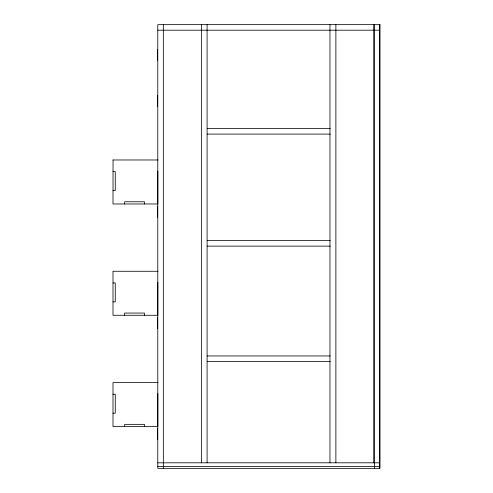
<?xml version="1.0" encoding="UTF-8"?>
<svg xmlns="http://www.w3.org/2000/svg" width="493" height="493" viewBox="0 0 493 493"><rect width="100%" height="100%" fill="white"/><g stroke="black" fill="none" stroke-linecap="round" stroke-linejoin="round"><path stroke-width="0.74" d="M157.785 30.196L379.635 30.196M207.171 128.55L330.242 128.55M207.171 134.096L330.242 134.096M112.996 159.978L158.037 159.978M112.996 171.656L115.263 171.656L115.263 190.588L112.996 190.588M207.171 240.584L330.242 240.584M207.171 246.13L330.242 246.13M158.037 271.273L112.996 271.273L112.996 315.274L157.834 315.274L157.834 282.366M112.996 282.951L115.263 282.951L115.263 301.882L112.996 301.882M207.171 355.946L330.242 355.946M207.171 361.492L330.242 361.492M158.037 382.568L112.996 382.568L112.996 426.568L157.834 426.568L157.834 393.66M112.996 394.246L115.263 394.246L115.263 413.177L112.996 413.177M157.785 462.804L379.635 462.804M157.785 466.501L379.635 466.501M379.635 24.65L379.635 468.35M374.458 24.65L374.458 468.35M373.719 24.65L373.719 462.804M335.875 24.65L335.875 462.804M329.959 24.65L329.959 462.804M207.091 24.65L207.091 462.804M201.545 24.65L201.545 462.804M163.331 24.65L163.331 468.35M157.834 171.071L157.834 203.979L112.996 203.979L113.045 159.978M157.415 49.423L157.415 60.516M157.415 95.642L157.415 106.734M157.415 206.567L157.415 217.659M157.415 317.492L157.415 328.584M157.415 428.417L157.415 439.51M144.437 203.979L144.437 201.76L124.649 201.76L124.649 203.979M144.437 315.274L144.437 313.055L124.649 313.055L124.649 315.274M144.437 426.568L144.437 424.35L124.649 424.35L124.649 426.568M380.004 24.65L157.785 24.65L157.785 468.35L380.004 468.35L380.004 24.65"/></g></svg>
